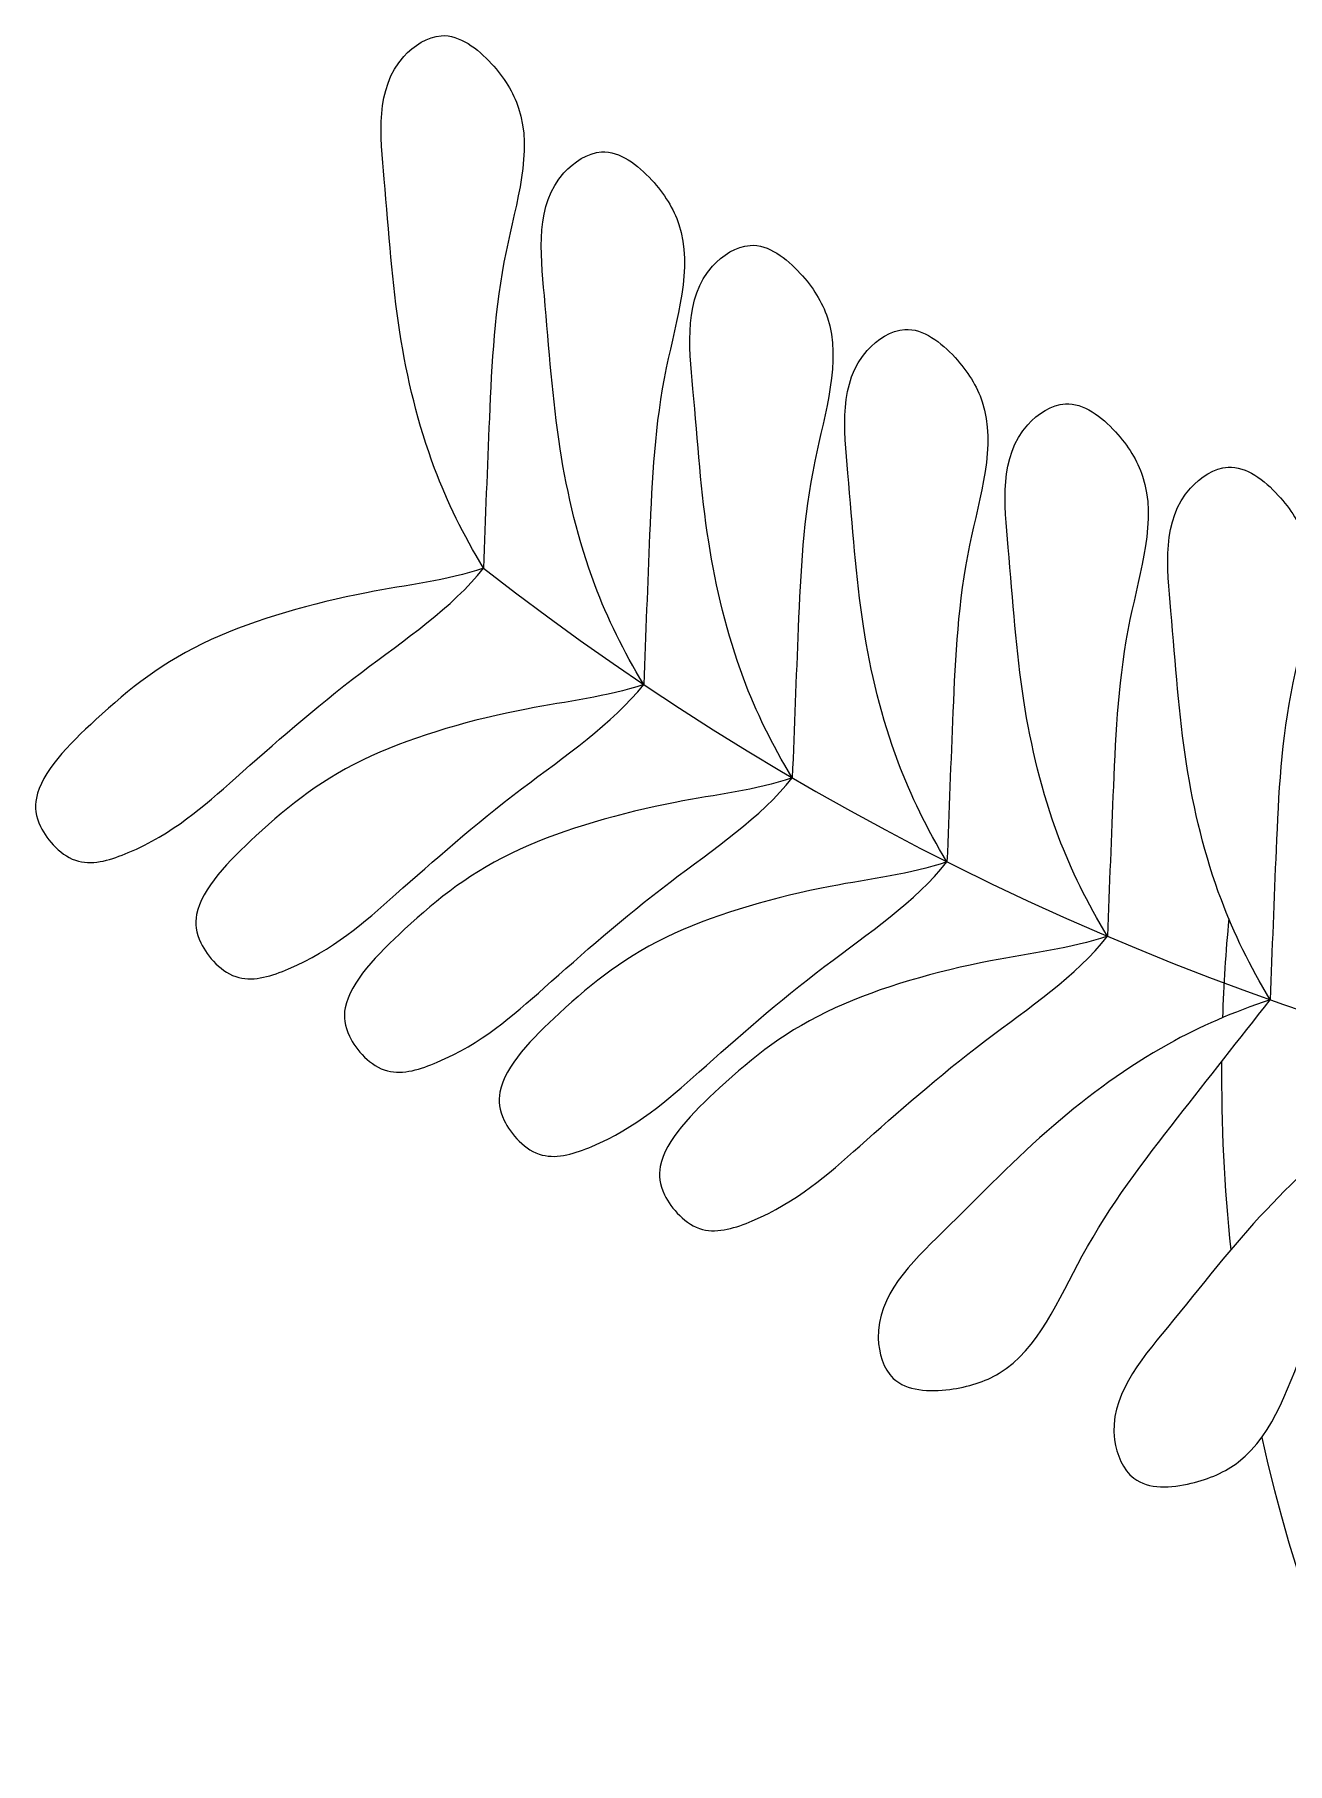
# Model space of a CAD drawing. Header units: millimetres. Extents: x -171 to 194, y -206 to 166.
# Drawn here: x -171.4 to -96, y -41.5 to 62.6 of the extents above; entities that cross this region are included whole.
import ezdxf

# ---------------------------------------------------------------- set-up
doc = ezdxf.new("R2010")
doc.units = ezdxf.units.MM
doc.layers.add('ceco.net 289 plantpot', color=7, linetype='Continuous')
doc.layers.add('ceco.net 289 pot plant', color=95, linetype='Continuous')

msp = doc.modelspace()

# ---------------------------------------------------------------- linework, layer by layer
at = {"layer": 'ceco.net 289 plantpot'}
for start, end in [(174.6349, 178.0527), (179.5672, 186.0681), (192.6328, 251.4936)]:
    msp.add_arc((0, 0), 100, start, end, dxfattribs=at)
at = {"layer": 'ceco.net 289 pot plant'}
msp.add_arc((-41.13, 162.54), 167.66, 231.9759, 284.201, dxfattribs=at)
for points in [[(-144.41, 30.46), (-144.3, 33.49), (-144.05, 39.87), (-143.63, 48.91), (-141.06, 56.64), (-143.79, 60.98), (-146.65, 63.2), (-151.04, 60.32), (-150.24, 52.99), (-149.75, 44.98), (-147.83, 36.96), (-145.63, 32.48), (-144.41, 30.46)], [(-134.77, 23.46), (-134.65, 26.49), (-134.41, 32.87), (-133.99, 41.91), (-131.41, 49.63), (-134.15, 53.98), (-137.01, 56.2), (-141.4, 53.32), (-140.6, 45.98), (-140.1, 37.97), (-138.19, 29.95), (-135.99, 25.48), (-134.77, 23.46)], [(-125.83, 17.84), (-125.71, 20.87), (-125.47, 27.25), (-125.05, 36.29), (-122.48, 44.02), (-125.21, 48.36), (-128.07, 50.58), (-132.46, 47.7), (-131.66, 40.37), (-131.16, 32.36), (-129.25, 24.34), (-127.05, 19.86), (-125.83, 17.84)], [(-116.52, 12.78), (-116.4, 15.81), (-116.16, 22.19), (-115.74, 31.23), (-113.16, 38.95), (-115.9, 43.3), (-118.76, 45.52), (-123.14, 42.64), (-122.34, 35.3), (-121.85, 27.29), (-119.94, 19.27), (-117.73, 14.8), (-116.52, 12.78)], [(-106.86, 8.3), (-106.75, 11.32), (-106.5, 17.71), (-106.09, 26.75), (-103.51, 34.47), (-106.24, 38.82), (-109.1, 41.04), (-113.49, 38.16), (-112.69, 30.82), (-112.2, 22.81), (-110.29, 14.79), (-108.08, 10.32), (-106.86, 8.3)], [(-97.07, 4.48), (-96.96, 7.51), (-96.71, 13.9), (-96.29, 22.94), (-93.72, 30.66), (-96.45, 35), (-99.31, 37.23), (-103.7, 34.34), (-102.9, 27.01), (-102.41, 19), (-100.49, 10.98), (-98.29, 6.51), (-97.07, 4.48)], [(-144.41, 30.46), (-146.28, 28.08), (-152.43, 23.96), (-159.14, 17.99), (-163.76, 13.89), (-169.04, 12.19), (-171.29, 14.82), (-171.58, 17.61), (-167.34, 21.89), (-161.89, 26.31), (-152.02, 29.12), (-146.65, 29.71), (-144.41, 30.46)], [(-134.77, 23.46), (-136.64, 21.08), (-142.79, 16.95), (-149.5, 10.99), (-154.12, 6.89), (-159.39, 5.19), (-161.65, 7.81), (-161.94, 10.61), (-157.7, 14.89), (-152.25, 19.31), (-142.38, 22.12), (-137.01, 22.71), (-134.77, 23.46)], [(-125.83, 17.84), (-127.7, 15.46), (-133.85, 11.34), (-140.56, 5.37), (-145.18, 1.27), (-150.45, -0.43), (-152.71, 2.2), (-153, 4.99), (-148.76, 9.27), (-143.31, 13.69), (-133.44, 16.5), (-128.07, 17.09), (-125.83, 17.84)], [(-116.52, 12.78), (-118.39, 10.4), (-124.54, 6.27), (-131.24, 0.31), (-135.87, -3.8), (-141.14, -5.49), (-143.4, -2.87), (-143.69, -0.07), (-139.45, 4.21), (-134, 8.63), (-124.12, 11.44), (-118.75, 12.03), (-116.52, 12.78)], [(-106.86, 8.3), (-108.73, 5.92), (-114.89, 1.79), (-121.59, -4.17), (-126.21, -8.28), (-131.49, -9.97), (-133.74, -7.35), (-134.04, -4.55), (-129.8, -0.27), (-124.34, 4.14), (-114.47, 6.96), (-109.1, 7.55), (-106.86, 8.3)], [(-97.07, 4.48), (-98.94, 2.1), (-102.89, -2.92), (-108.42, -10.09), (-111.45, -17.64), (-116.35, -19.18), (-119.97, -19.03), (-121.45, -13.99), (-116.09, -8.92), (-110.53, -3.13), (-103.88, 1.75), (-99.31, 3.73), (-97.07, 4.48)], [(-85.16, 0.76), (-86.77, -1.81), (-90.15, -7.23), (-94.89, -14.94), (-97.1, -22.77), (-101.8, -24.83), (-105.42, -25.06), (-107.42, -20.21), (-102.64, -14.59), (-97.73, -8.25), (-91.64, -2.69), (-87.3, -0.23), (-85.16, 0.76)]]:
    msp.add_open_spline(points, degree=3, knots=[0.0052118, 0.0052118, 0.0052118, 0.0052118, 0.023307, 0.0434891, 0.0608041, 0.0670587, 0.0739783, 0.0791577, 0.0941122, 0.112631, 0.1295455, 0.1425478, 0.1425478, 0.1425478, 0.1425478], dxfattribs=at)

doc.saveas('drawing.dxf')
